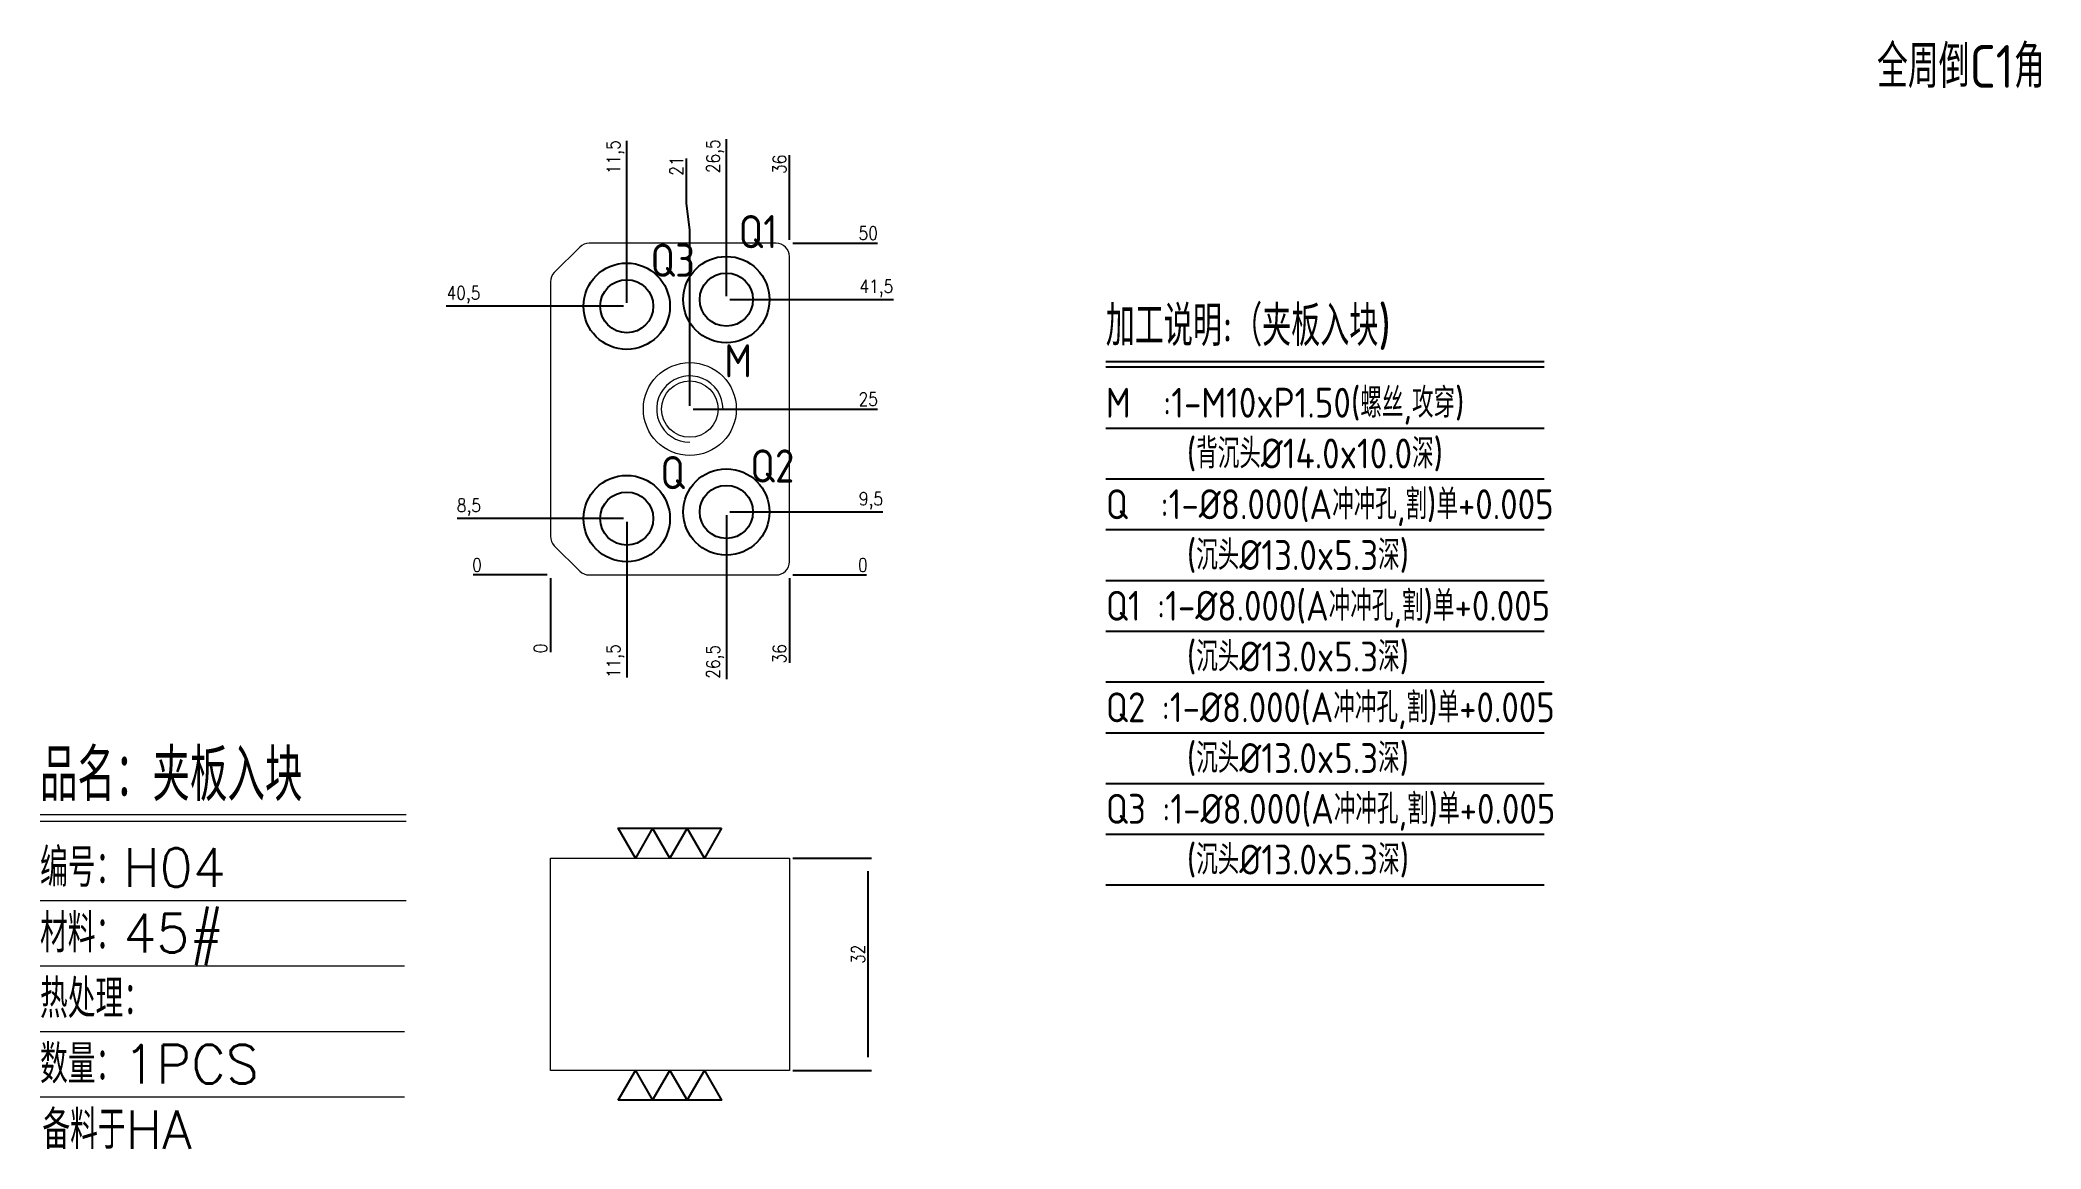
# Model space of a CAD drawing. Header units: millimetres. Extents: x 92711 to 93013, y 14692 to 14859.
import ezdxf
from ezdxf.enums import TextEntityAlignment as Align

# ---------------------------------------------------------------- set-up
doc = ezdxf.new("R2010")
doc.units = ezdxf.units.MM
doc.linetypes.add('DASHED', pattern=[0])
for name, color, linetype in [('DIM', 4, 'Continuous'), ('PH_P', 2, 'Continuous'), ('TEXT', 4, 'Continuous')]:
    doc.layers.add(name, color=color, linetype=linetype)
doc.styles.add('chinesef_fs', font='simplex.shx', dxfattribs={"bigfont": 'gbcbig.shx'})
doc.styles.add('gbenor', font='gbenor.shx', dxfattribs={"bigfont": 'gbcbig.shx'})
doc.styles.get("Standard").update_dxf_attribs({"font": 'txt.shx', "width": 0.85, "bigfont": 'ctxt.shx'})
doc.dimstyles.new('T-2-WX', dxfattribs={"dimtxt": 2, "dimasz": 2, "dimexe": 0.5, "dimexo": 0.5, "dimgap": 0.5, "dimtad": 1, "dimtxsty": 'Standard', "dimblk": 'OPEN30', "dimcen": 0, "dimazin": 3, "dimtfac": 1, "dimtmove": 0, "dimatfit": 3, "dimldrblk": 'OPEN30', "dimlwd": -1, "dimlwe": -1})

# ---------------------------------------------------------------- blocks, each defined once
blk = doc.blocks.new('*D7579')
at = {"layer": 'Defpoints', "color": 0}
for p in [(92824.24, 14735.79), (92836.11, 14735.79), (92824.24, 14703.79)]:
    blk.add_point(p, dxfattribs=at)
at = {"layer": 'DIM', "color": 0}
for p, q in [((92824.74, 14735.79), (92836.61, 14735.79)), ((92836.11, 14705.79), (92836.11, 14733.79)), ((92824.74, 14703.79), (92836.61, 14703.79))]:
    blk.add_line(p, q, dxfattribs=at)
at = {"layer": 'DIM', "color": 0, "insert": (92834.61, 14721.29), "char_height": 2, "attachment_point": 5, "rotation": 90}
blk.add_mtext('32', dxfattribs=at)
blk = doc.blocks.new('_Open30')
blk = doc.blocks.new('*D7580')
at = {"layer": 'Defpoints', "color": 0}
for p in [(92788.24, 14778.45), (92824.24, 14778.45), (92834.24, 14778.45)]:
    blk.add_point(p, dxfattribs=at)
at = {"layer": 'DIM', "color": 0}
blk.add_line((92824.74, 14778.45), (92835.87, 14778.45), dxfattribs=at)
at = {"layer": 'DIM', "color": 0, "insert": (92835.3, 14779.95), "char_height": 2, "attachment_point": 5}
blk.add_mtext('0', dxfattribs=at)
blk = doc.blocks.new('*D7581')
at = {"layer": 'Defpoints', "color": 0}
for p in [(92814.74, 14787.95), (92834.24, 14787.95), (92788.24, 14778.45)]:
    blk.add_point(p, dxfattribs=at)
at = {"layer": 'DIM', "color": 0}
for p, q in [((92815.24, 14787.95), (92826.24, 14787.95)), ((92826.24, 14787.95), (92830.24, 14787.95)), ((92830.24, 14787.95), (92838.3, 14787.95))]:
    blk.add_line(p, q, dxfattribs=at)
at = {"layer": 'DIM', "color": 0, "insert": (92836.52, 14789.64), "char_height": 2, "attachment_point": 5}
blk.add_mtext('9,5', dxfattribs=at)
blk = doc.blocks.new('*D7582')
at = {"layer": 'Defpoints', "color": 0}
for p in [(92809.24, 14803.45), (92834.24, 14803.45), (92788.24, 14778.45)]:
    blk.add_point(p, dxfattribs=at)
at = {"layer": 'DIM', "color": 0}
for p, q in [((92809.74, 14803.45), (92826.24, 14803.45)), ((92826.24, 14803.45), (92830.24, 14803.45)), ((92830.24, 14803.45), (92837.49, 14803.45))]:
    blk.add_line(p, q, dxfattribs=at)
at = {"layer": 'DIM', "color": 0, "insert": (92836.11, 14804.95), "char_height": 2, "attachment_point": 5}
blk.add_mtext('25', dxfattribs=at)
blk = doc.blocks.new('*D7583')
at = {"layer": 'Defpoints', "color": 0}
for p in [(92814.74, 14819.95), (92834.24, 14819.95), (92788.24, 14778.45)]:
    blk.add_point(p, dxfattribs=at)
at = {"layer": 'DIM', "color": 0}
for p, q in [((92815.24, 14819.95), (92826.24, 14819.95)), ((92826.24, 14819.95), (92830.24, 14819.95)), ((92830.24, 14819.95), (92839.92, 14819.95))]:
    blk.add_line(p, q, dxfattribs=at)
at = {"layer": 'DIM', "color": 0, "insert": (92837.33, 14821.64), "char_height": 2, "attachment_point": 5}
blk.add_mtext('41,5', dxfattribs=at)
blk = doc.blocks.new('*D7584')
at = {"layer": 'Defpoints', "color": 0}
for p in [(92824.24, 14828.45), (92834.24, 14828.45), (92788.24, 14778.45)]:
    blk.add_point(p, dxfattribs=at)
at = {"layer": 'DIM', "color": 0}
for p, q in [((92824.74, 14828.45), (92828.24, 14828.45)), ((92828.24, 14828.45), (92830.24, 14828.45)), ((92830.24, 14828.45), (92837.49, 14828.45))]:
    blk.add_line(p, q, dxfattribs=at)
at = {"layer": 'DIM', "color": 0, "insert": (92836.11, 14829.95), "char_height": 2, "attachment_point": 5}
blk.add_mtext('50', dxfattribs=at)
blk = doc.blocks.new('*D7585')
at = {"layer": 'Defpoints', "color": 0}
for p in [(92778.24, 14778.45), (92788.24, 14778.45), (92788.24, 14778.45)]:
    blk.add_point(p, dxfattribs=at)
at = {"layer": 'DIM', "color": 0}
blk.add_line((92787.74, 14778.45), (92776.6, 14778.45), dxfattribs=at)
at = {"layer": 'DIM', "color": 0, "insert": (92777.17, 14779.95), "char_height": 2, "attachment_point": 5}
blk.add_mtext('0', dxfattribs=at)
blk = doc.blocks.new('*D7586')
at = {"layer": 'Defpoints', "color": 0}
for p in [(92778.24, 14786.95), (92799.74, 14786.95), (92788.24, 14778.45)]:
    blk.add_point(p, dxfattribs=at)
at = {"layer": 'DIM', "color": 0}
for p, q in [((92782.24, 14786.95), (92774.17, 14786.95)), ((92786.24, 14786.95), (92782.24, 14786.95)), ((92799.24, 14786.95), (92786.24, 14786.95))]:
    blk.add_line(p, q, dxfattribs=at)
at = {"layer": 'DIM', "color": 0, "insert": (92775.95, 14788.64), "char_height": 2, "attachment_point": 5}
blk.add_mtext('8,5', dxfattribs=at)
blk = doc.blocks.new('*D7587')
at = {"layer": 'Defpoints', "color": 0}
for p in [(92778.24, 14818.95), (92799.74, 14818.95), (92788.24, 14778.45)]:
    blk.add_point(p, dxfattribs=at)
at = {"layer": 'DIM', "color": 0}
for p, q in [((92782.24, 14818.95), (92772.55, 14818.95)), ((92786.24, 14818.95), (92782.24, 14818.95)), ((92799.24, 14818.95), (92786.24, 14818.95))]:
    blk.add_line(p, q, dxfattribs=at)
at = {"layer": 'DIM', "color": 0, "insert": (92775.14, 14820.64), "char_height": 2, "attachment_point": 5}
blk.add_mtext('40,5', dxfattribs=at)
blk = doc.blocks.new('*D7588')
at = {"layer": 'Defpoints', "color": 0}
for p in [(92788.24, 14778.45), (92824.24, 14778.45), (92824.24, 14768.45)]:
    blk.add_point(p, dxfattribs=at)
at = {"layer": 'DIM', "color": 0}
for p, q in [((92824.24, 14777.95), (92824.24, 14774.45)), ((92824.24, 14774.45), (92824.24, 14772.45)), ((92824.24, 14772.45), (92824.24, 14765.19))]:
    blk.add_line(p, q, dxfattribs=at)
at = {"layer": 'DIM', "color": 0, "insert": (92822.74, 14766.57), "char_height": 2, "attachment_point": 5, "rotation": 90}
blk.add_mtext('36', dxfattribs=at)
blk = doc.blocks.new('*D7589')
at = {"layer": 'Defpoints', "color": 0}
for p in [(92814.74, 14787.95), (92788.24, 14778.45), (92814.74, 14768.45)]:
    blk.add_point(p, dxfattribs=at)
at = {"layer": 'DIM', "color": 0}
for p, q in [((92814.74, 14787.45), (92814.74, 14776.45)), ((92814.74, 14776.45), (92814.74, 14772.45)), ((92814.74, 14772.45), (92814.74, 14762.77))]:
    blk.add_line(p, q, dxfattribs=at)
at = {"layer": 'DIM', "color": 0, "insert": (92813.04, 14765.36), "char_height": 2, "attachment_point": 5, "rotation": 90}
blk.add_mtext('26,5', dxfattribs=at)
blk = doc.blocks.new('*D7590')
at = {"layer": 'Defpoints', "color": 0}
for p in [(92799.74, 14786.95), (92788.24, 14778.45), (92799.74, 14768.45)]:
    blk.add_point(p, dxfattribs=at)
at = {"layer": 'DIM', "color": 0}
for p, q in [((92799.74, 14786.45), (92799.74, 14776.45)), ((92799.74, 14776.45), (92799.74, 14772.45)), ((92799.74, 14772.45), (92799.74, 14763.01))]:
    blk.add_line(p, q, dxfattribs=at)
at = {"layer": 'DIM', "color": 0, "insert": (92798.04, 14765.48), "char_height": 2, "attachment_point": 5, "rotation": 90}
blk.add_mtext('11,5', dxfattribs=at)
blk = doc.blocks.new('*D7591')
at = {"layer": 'Defpoints', "color": 0}
for p in [(92788.24, 14778.45), (92788.24, 14778.45), (92788.24, 14768.45)]:
    blk.add_point(p, dxfattribs=at)
at = {"layer": 'DIM', "color": 0}
blk.add_line((92788.24, 14777.95), (92788.24, 14766.81), dxfattribs=at)
at = {"layer": 'DIM', "color": 0, "insert": (92786.74, 14767.38), "char_height": 2, "attachment_point": 5, "rotation": 90}
blk.add_mtext('0', dxfattribs=at)
blk = doc.blocks.new('*D7592')
at = {"layer": 'Defpoints', "color": 0}
for p in [(92824.24, 14838.45), (92824.24, 14828.45), (92788.24, 14778.45)]:
    blk.add_point(p, dxfattribs=at)
at = {"layer": 'DIM', "color": 0}
for p, q in [((92824.24, 14834.45), (92824.24, 14841.7)), ((92824.24, 14832.45), (92824.24, 14834.45)), ((92824.24, 14828.95), (92824.24, 14832.45))]:
    blk.add_line(p, q, dxfattribs=at)
at = {"layer": 'DIM', "color": 0, "insert": (92822.74, 14840.32), "char_height": 2, "attachment_point": 5, "rotation": 90}
blk.add_mtext('36', dxfattribs=at)
blk = doc.blocks.new('*D7593')
at = {"layer": 'Defpoints', "color": 0}
for p in [(92814.74, 14838.45), (92814.74, 14819.95), (92788.24, 14778.45)]:
    blk.add_point(p, dxfattribs=at)
at = {"layer": 'DIM', "color": 0}
for p, q in [((92814.74, 14834.45), (92814.74, 14844.13)), ((92814.74, 14830.45), (92814.74, 14834.45)), ((92814.74, 14820.45), (92814.74, 14830.45))]:
    blk.add_line(p, q, dxfattribs=at)
at = {"layer": 'DIM', "color": 0, "insert": (92813.04, 14841.54), "char_height": 2, "attachment_point": 5, "rotation": 90}
blk.add_mtext('26,5', dxfattribs=at)
blk = doc.blocks.new('*D7594')
at = {"layer": 'Defpoints', "color": 0}
for p in [(92808.74, 14838.45), (92809.24, 14803.45), (92788.24, 14778.45)]:
    blk.add_point(p, dxfattribs=at)
at = {"layer": 'DIM', "color": 0}
for p, q in [((92808.74, 14834.45), (92808.74, 14841.21)), ((92809.24, 14830.45), (92808.74, 14834.45)), ((92809.24, 14803.95), (92809.24, 14830.45))]:
    blk.add_line(p, q, dxfattribs=at)
at = {"layer": 'DIM', "color": 0, "insert": (92807.24, 14840.08), "char_height": 2, "attachment_point": 5, "rotation": 90}
blk.add_mtext('21', dxfattribs=at)
blk = doc.blocks.new('*D7595')
at = {"layer": 'Defpoints', "color": 0}
for p in [(92799.74, 14838.45), (92799.74, 14818.95), (92788.24, 14778.45)]:
    blk.add_point(p, dxfattribs=at)
at = {"layer": 'DIM', "color": 0}
for p, q in [((92799.74, 14834.45), (92799.74, 14843.88)), ((92799.74, 14830.45), (92799.74, 14834.45)), ((92799.74, 14819.45), (92799.74, 14830.45))]:
    blk.add_line(p, q, dxfattribs=at)
at = {"layer": 'DIM', "color": 0, "insert": (92798.04, 14841.42), "char_height": 2, "attachment_point": 5, "rotation": 90}
blk.add_mtext('11,5', dxfattribs=at)

msp = doc.modelspace()

# ---------------------------------------------------------------- linework, layer by layer
at = {"layer": 'DIM', "color": 4, "linetype": 'Continuous', "lineweight": 13}
for p, q in [((92711.351, 14742.338), (92766.511, 14742.338)), ((92711.351, 14741.322), (92766.511, 14741.322)), ((92711.351, 14729.413), (92766.511, 14729.413)), ((92711.351, 14719.538), (92766.271, 14719.538)), ((92711.351, 14709.662), (92766.271, 14709.662)), ((92711.351, 14699.787), (92766.271, 14699.787))]:
    msp.add_line(p, q, dxfattribs=at)
at = {"layer": 'DIM', "color": 4}
for points in [[(92814.029, 14740.287), (92811.431, 14735.787), (92808.833, 14740.287), (92806.235, 14735.787), (92803.637, 14740.287), (92801.039, 14735.787), (92798.441, 14740.287), (92814.029, 14740.287)], [(92798.441, 14699.287), (92801.039, 14703.787), (92803.637, 14699.287), (92806.235, 14703.787), (92808.833, 14699.287), (92811.431, 14703.787), (92814.029, 14699.287), (92798.441, 14699.287)]]:
    msp.add_lwpolyline(points, close=True, dxfattribs=at)
at = {"layer": 'PH_P', "color": 2, "linetype": 'Continuous', "lineweight": 15}
msp.add_lwpolyline([(92788.235, 14784.275, 0.1989124), (92788.821, 14782.861), (92792.649, 14779.033, 0.1989124), (92794.064, 14778.447), (92822.235, 14778.447, 0.4142136), (92824.235, 14780.447), (92824.235, 14826.447, 0.4142136), (92822.235, 14828.447), (92794.064, 14828.447, 0.1989124), (92792.649, 14827.861), (92788.821, 14824.033, 0.1989124), (92788.235, 14822.618)], format="xyb", close=True, dxfattribs=at)
at = {"layer": 'PH_P', "lineweight": 18}
msp.add_lwpolyline([(92814.235, 14803.447, 2.4142136), (92809.235, 14798.447)], format="xyb", dxfattribs=at)
at = {"layer": 'PH_P', "color": 2, "linetype": 'Continuous', "lineweight": 15}
msp.add_lwpolyline([(92788.235, 14735.787), (92824.235, 14735.787), (92824.235, 14703.787), (92788.235, 14703.787)], close=True, dxfattribs=at)
at = {"layer": 'PH_P'}
for centre in [(92799.735, 14818.947), (92814.735, 14819.947), (92814.735, 14787.947), (92799.735, 14786.947)]:
    msp.add_circle(centre, 6.5, dxfattribs=at)
at = {"layer": 'PH_P', "color": 1}
for centre in [(92814.735, 14819.947), (92799.735, 14818.947), (92799.735, 14786.947), (92814.735, 14787.947)]:
    msp.add_circle(centre, 4, dxfattribs=at)
at = {"layer": 'PH_P', "linetype": 'DASHED', "lineweight": 18, "ltscale": 2}
msp.add_circle((92809.235, 14803.447), 7, dxfattribs=at)
at = {"layer": 'PH_P', "lineweight": 18}
msp.add_circle((92809.235, 14803.447), 4.25, dxfattribs=at)
at = {"layer": 'TEXT', "color": 3}
for p, q in [((92871.894, 14810.592), (92937.928, 14810.592)), ((92871.894, 14809.804), (92937.928, 14809.804)), ((92871.894, 14800.579), (92937.928, 14800.579)), ((92871.894, 14792.929), (92937.928, 14792.929)), ((92871.894, 14785.279), (92937.928, 14785.279)), ((92871.894, 14777.629), (92937.928, 14777.629)), ((92871.894, 14769.979), (92937.928, 14769.979)), ((92871.894, 14762.329), (92937.928, 14762.329)), ((92871.894, 14754.679), (92937.928, 14754.679)), ((92871.894, 14747.029), (92937.928, 14747.029)), ((92871.894, 14739.379), (92937.928, 14739.379)), ((92871.894, 14731.729), (92937.928, 14731.729))]:
    msp.add_line(p, q, dxfattribs=at)

# ---------------------------------------------------------------- texts
at = {"layer": 'DIM', "color": 3, "linetype": 'Continuous', "lineweight": 13, "style": 'chinesef_fs'}
for s, height, p in [('品名：夹板入块', 7.8423, (92711.351, 14744.371)), ('编号：H04', 5.8091, (92711.351, 14731.446)), ('材料：45#', 5.8091, (92711.351, 14721.571)), ('热处理：', 5.8091, (92711.351, 14711.695)), ('数量：1PCS', 5.8091, (92711.351, 14701.82)), ('备料于HA', 5.8091, (92711.704, 14691.945))]:
    msp.add_text(s, height=height, dxfattribs=at).set_placement(p)
at = {"layer": 'TEXT', "color": 4, "lineweight": 18, "style": 'gbenor'}
msp.add_text('全周倒C1角', height=6.4521, dxfattribs=at).set_placement((92988.069, 14851.856))
at = {"layer": 'TEXT', "style": 'gbenor'}
for s, p in [('Q1', (92819.511, 14830.188)), ('Q3', (92806.665, 14825.876)), ('M', (92816.518, 14810.73)), ('Q2', (92821.665, 14794.876)), ('Q', (92806.665, 14793.876))]:
    msp.add_text(s, height=5, dxfattribs=at).set_placement(p, align=Align.MIDDLE_CENTER)
at = {"layer": 'TEXT', "color": 4, "style": 'gbenor'}
for s, height, p in [('加工说明:（夹板入块)', 6.075, (92871.894, 14812.954)), ('M  :1-M10xP1.50(螺丝,攻穿)', 4.5, (92871.894, 14802.154)), ('     (背沉头%%c14.0x10.0深)', 4.5, (92871.894, 14794.504)), ('     (沉头%%c13.0x5.3深)', 4.5, (92871.894, 14779.204)), ('     (沉头%%c13.0x5.3深)', 4.5, (92871.894, 14763.904)), ('     (沉头%%c13.0x5.3深)', 4.5, (92871.894, 14748.604)), ('     (沉头%%c13.0x5.3深)', 4.5, (92871.894, 14733.304))]:
    msp.add_text(s, height=height, dxfattribs=at).set_placement(p)
at = {"layer": 'TEXT', "color": 1, "style": 'gbenor'}
for s, p in [('Q  :1-%%c8.000(A冲冲孔,割)单+0.005', (92871.894, 14786.854)), ('Q1 :1-%%c8.000(A冲冲孔,割)单+0.005', (92871.894, 14771.554)), ('Q2 :1-%%c8.000(A冲冲孔,割)单+0.005', (92871.894, 14756.254)), ('Q3 :1-%%c8.000(A冲冲孔,割)单+0.005', (92871.894, 14740.954))]:
    msp.add_text(s, height=4.5, dxfattribs=at).set_placement(p)

# ---------------------------------------------------------------- dimensions: what is measured, and where the dimension line sits
at = {"layer": 'DIM', "color": 4}
for feature_location, offset, dtype, origin, picture, middle in [((92814.735, 14819.947), (0, 18.5), 1, (92788.235, 14778.447), '*D7593', (92813.045, 14841.537)), ((92799.735, 14818.947), (0, 19.5), 1, (92788.235, 14778.447), '*D7595', (92798.045, 14841.416)), ((92824.235, 14828.447), (0, 10), 1, (92788.235, 14778.447), '*D7592', (92822.735, 14840.323)), ((92809.235, 14803.447), (-0.5, 35), 1, (92788.235, 14778.447), '*D7594', (92807.235, 14840.08)), ((92824.235, 14828.447), (10, 0), 0, (92788.235, 14778.447), '*D7584', (92836.111, 14829.947)), ((92799.735, 14818.947), (-21.5, 0), 0, (92788.235, 14778.447), '*D7587', (92775.145, 14820.637)), ((92814.735, 14819.947), (19.5, 0), 0, (92788.235, 14778.447), '*D7583', (92837.326, 14821.637)), ((92809.235, 14803.447), (25, 0), 0, (92788.235, 14778.447), '*D7582', (92836.111, 14804.947)), ((92814.735, 14787.947), (19.5, 0), 0, (92788.235, 14778.447), '*D7581', (92836.516, 14789.637)), ((92799.735, 14786.947), (-21.5, 0), 0, (92788.235, 14778.447), '*D7586', (92775.954, 14788.637)), ((92814.735, 14787.947), (0, -19.5), 1, (92788.235, 14778.447), '*D7589', (92813.045, 14765.356)), ((92799.735, 14786.947), (0, -18.5), 1, (92788.235, 14778.447), '*D7590', (92798.045, 14765.478)), ((92788.23513029, 14778.446843181), (-10, 0), 0, (92788.23513029, 14778.446843181), '*D7585', (92777.168463623, 14779.946843181)), ((92824.23513031, 14778.446843181), (10, 0), 0, (92788.23513029, 14778.446843181), '*D7580', (92835.301796976, 14779.946843181)), ((92788.23513029, 14778.446843181), (0, -10), 1, (92788.23513029, 14778.446843181), '*D7591', (92786.73513029, 14767.380176514)), ((92824.235, 14778.447), (0, -10), 1, (92788.235, 14778.447), '*D7588', (92822.735, 14766.571))]:
    dim = msp.add_ordinate_dim(feature_location=feature_location, offset=offset, dtype=dtype, origin=origin, dimstyle='T-2-WX', dxfattribs=at)
    dim.commit()
    dim.dimension.update_dxf_attribs({"geometry": picture, "text_midpoint": middle})
dim = msp.add_linear_dim(base=(92836.109, 14735.787), p1=(92824.235, 14703.787), p2=(92824.235, 14735.787), angle=90, dimstyle='T-2-WX', dxfattribs=at)
dim.commit()
dim.dimension.update_dxf_attribs({"geometry": '*D7579', "text_midpoint": (92836.109, 14721.287), "dimtype": 160})

doc.saveas('drawing.dxf')
